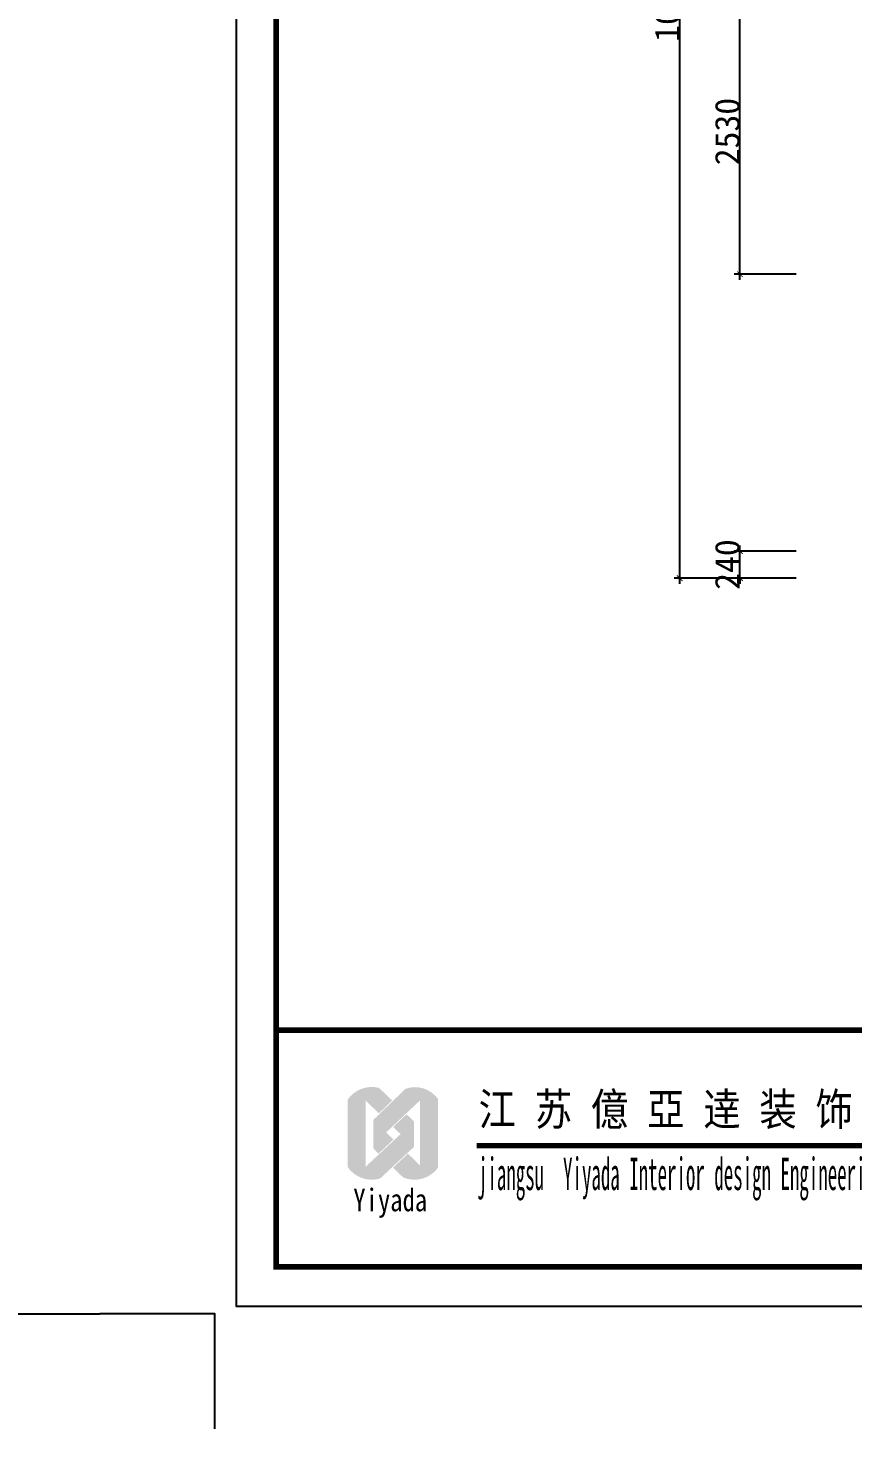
# Model space of a CAD drawing. Header units: millimetres. Extents: x 39175 to 431497, y 45587 to 68580.
# Drawn here: x 399030 to 406344, y 45587 to 58011 of the extents above; entities that cross this region are included whole.
import ezdxf

# ---------------------------------------------------------------- set-up
doc = ezdxf.new("R2010")
doc.units = ezdxf.units.MM
for name, color, linetype in [('0-01图框模板说明', 2, 'Continuous'), ('0-02图框细线', 136, 'Continuous'), ('06其他', 8, 'Continuous'), ('TK', 1, 'Continuous')]:
    doc.layers.add(name, color=color, linetype=linetype)
doc.layers.add('Z not print', color=8, linetype='Continuous', plot=False)
doc.styles.add('H1', font='')
doc.styles.get("Standard").update_dxf_attribs({"font": ''})
doc.styles.get('H1').set_extended_font_data('SimSun')
doc.styles.get('Standard').set_extended_font_data('NSimSun')
doc.dimstyles.new('ISO-25', dxfattribs={"dimtxt": 220, "dimasz": 50, "dimexe": 50, "dimexo": 0.625, "dimtad": 2, "dimdec": 0, "dimtxsty": 'Standard', "dimblk": 'ARCHTICK', "dimcen": 2.5, "dimdle": 50, "dimclrd": 251, "dimclre": 251, "dimclrt": 51, "dimadec": 0, "dimazin": 0, "dimtfac": 1, "dimtdec": 0, "dimtix": 1, "dimtmove": 2, "dimatfit": 3, "dimfxl": 500, "dimfxlon": 1, "dimarcsym": 0})

# ---------------------------------------------------------------- blocks, each defined once
blk = doc.blocks.new('hgggg')
at = {"layer": '06其他', "linetype": 'ByBlock'}
h = blk.add_hatch(color=7, dxfattribs=at)
h.set_gradient(color1=(255, 241, 220), color2=(255, 110, 0), rotation=45, tint=1, name='HEMISPHERICAL')
h.paths.add_polyline_path([(3236.45, 404.6), (3236.45, 404.49, -0.16489), (3238.73, 404.49), (3240.42, 402.87), (3242.1, 404.5), (3240.44, 406.09, 0.313173)])
h = blk.add_hatch(color=16, dxfattribs=at)
h.set_gradient(color1=(127, 0, 0), color2=(204, 0, 0), rotation=135, tint=1, name='INVHEMISPHERICAL')
h.paths.add_polyline_path([(3239.73, 402.05), (3241.33, 400.45), (3245.63, 404.5, -0.337042), (3247.93, 404.67, 0.33371), (3243.79, 405.98)])
h = blk.add_hatch(color=1, dxfattribs=at)
h.set_gradient(color1=(255, 0, 0), color2=(255, 127, 0), tint=1, name='INVHEMISPHERICAL')
h.paths.add_polyline_path([(3247.93, 404.67, 0.339601), (3245.61, 404.49), (3245.61, 396.3, -0.318809), (3243.51, 394.73, 0.343219), (3247.93, 395.99)])
h = blk.add_hatch(color=20, dxfattribs=at)
h.set_gradient(color1=(255, 63, 0), color2=(253, 236, 196), tint=1, name='HEMISPHERICAL')
h.paths.add_polyline_path([(3236.45, 396.06, 0.322561), (3240.57, 394.61, -0.167756), (3238.73, 396.1), (3238.73, 404.49, 0.16489), (3236.45, 404.49)])
h = blk.add_hatch(color=20, dxfattribs=at)
h.set_gradient(color1=(255, 63, 0), color2=(253, 236, 196), rotation=45, tint=1)
h.paths.add_polyline_path([(3238.73, 396.1, 0.167756), (3240.57, 394.61), (3244.88, 398.63), (3244.88, 401.83)])
h = blk.add_hatch(color=18, dxfattribs=at)
h.set_gradient(color1=(76, 0, 0), color2=(127, 0, 0), rotation=45, tint=1, name='CURVED')
h.paths.add_polyline_path([(3239.73, 402.05), (3239.73, 398.39), (3240.37, 397.77), (3242.25, 399.53)])
h = blk.add_hatch(color=11, dxfattribs=at)
h.set_gradient(color1=(254, 140, 88), color2=(97, 0, 2), rotation=45, tint=1, name='HEMISPHERICAL')
h.paths.add_polyline_path([(3242.22, 401.14), (3243.16, 400.23), (3244.88, 401.83), (3243.92, 402.75)])
h = blk.add_hatch(color=16, dxfattribs=at)
h.set_gradient(color1=(127, 0, 0), color2=(204, 0, 0), rotation=45, tint=1, name='CURVED')
h.paths.add_polyline_path([(3245.61, 396.3), (3244.1, 397.75), (3242.21, 395.99), (3243.51, 394.73, 0.318809)])
at = {"layer": '0-01图框模板说明', "color": 2, "const_width": 0.724}
blk.add_lwpolyline([(3637.38, 670.41), (3637.38, 383.41), (3227.38, 383.41), (3227.38, 670.41)], close=True, dxfattribs=at)
blk.add_lwpolyline([(3637.38, 413.41), (3227.33, 413.41)], dxfattribs=at)
at = {"layer": '0-02图框细线'}
blk.add_lwpolyline([(3642.38, 675.41), (3642.38, 378.41), (3222.38, 378.41), (3222.38, 675.41)], close=True, dxfattribs=at)
at = {"layer": '0-02图框细线', "ltscale": 0.2, "const_width": 0.666}
blk.add_lwpolyline([(3252.82, 398.77), (3317.66, 398.77)], dxfattribs=at)
at = {"layer": 'Z not print', "color": 5}
for points in [[(3219.62, 362.88), (3219.62, 377.48), (3205.02, 377.48)], [(3645.14, 362.88), (3645.14, 377.48), (3659.75, 377.48)]]:
    blk.add_lwpolyline(points, dxfattribs=at)
at = {"layer": 'TK', "color": 150, "style": 'H1'}
for s, height, width, p in [('江 苏 億 亞 逹 装 饰 集 团', 4.0976, 0.85, (3253.05, 401.34)), ('jiangsu  Yiyada Interior design Engineering co.,LTD', 4.0976, 0.43, (3252.98, 393.15)), ('Yiyada ', 2.868, 0.8, (3237.17, 390.46))]:
    blk.add_text(s, height=height, dxfattribs=dict(at, width=width)).set_placement(p)
blk = doc.blocks.new('_ArchTick')
at = {"color": 0, "linetype": 'ByBlock', "const_width": 0.15}
blk.add_lwpolyline([(-0.5, -0.5), (0.5, 0.5)], dxfattribs=at)
blk = doc.blocks.new('*D215')
at = {"color": 251, "lineweight": -2, "transparency": 16777216}
for p, q in [((405849, 53373), (405299, 53373)), ((405349, 53373), (405349, 53423)), ((405349, 53133), (405349, 53373)), ((405849, 53133), (405299, 53133)), ((405349, 53133), (405349, 53083))]:
    blk.add_line(p, q, dxfattribs=at)
at = {"layer": 'Defpoints', "color": 0, "transparency": 16777216}
for p in [(405349, 53373), (406902, 53373), (406662, 53133)]:
    blk.add_point(p, dxfattribs=at)
at = {"color": 251, "lineweight": -2, "transparency": 16777216, "xscale": 50, "yscale": 50, "zscale": 50}
for p, rotation in [((405349, 53373), 270), ((405349, 53133), 90)]:
    blk.add_blockref('_ArchTick', p, dxfattribs=dict(at, rotation=rotation))
at = {"color": 51, "transparency": 16777216, "insert": (405238, 53253), "char_height": 220, "attachment_point": 5, "rotation": 90}
blk.add_mtext('240', dxfattribs=at)
blk = doc.blocks.new('*D216')
at = {"color": 251, "lineweight": -2, "transparency": 16777216}
for p, q in [((405349, 55778), (405349, 58408)), ((405849, 58358), (405299, 58358)), ((405849, 55828), (405299, 55828))]:
    blk.add_line(p, q, dxfattribs=at)
at = {"layer": 'Defpoints', "color": 0, "transparency": 16777216}
for p in [(405349, 58358), (408777, 58358), (408512, 55828)]:
    blk.add_point(p, dxfattribs=at)
at = {"color": 251, "lineweight": -2, "transparency": 16777216, "xscale": 50, "yscale": 50, "zscale": 50}
for p, rotation in [((405349, 58358), 90), ((405349, 55828), 270)]:
    blk.add_blockref('_ArchTick', p, dxfattribs=dict(at, rotation=rotation))
at = {"color": 51, "transparency": 16777216, "insert": (405238, 57093), "char_height": 220, "attachment_point": 5, "rotation": 90}
blk.add_mtext('2530', dxfattribs=at)
blk = doc.blocks.new('*D222')
at = {"color": 251, "lineweight": -2, "transparency": 16777216}
for p, q in [((405314, 63393), (404764, 63393)), ((404814, 53083), (404814, 63443)), ((405314, 53133), (404764, 53133))]:
    blk.add_line(p, q, dxfattribs=at)
at = {"layer": 'Defpoints', "color": 0, "transparency": 16777216}
for p in [(404814, 63393), (406662, 63393), (406662, 53133)]:
    blk.add_point(p, dxfattribs=at)
at = {"color": 251, "lineweight": -2, "transparency": 16777216, "xscale": 50, "yscale": 50, "zscale": 50}
for p, rotation in [((404814, 63393), 90), ((404814, 53133), 270)]:
    blk.add_blockref('_ArchTick', p, dxfattribs=dict(at, rotation=rotation))
at = {"color": 51, "transparency": 16777216, "insert": (404704, 58263), "char_height": 220, "attachment_point": 5, "rotation": 90}
blk.add_mtext('10260', dxfattribs=at)

msp = doc.modelspace()

# ---------------------------------------------------------------- block references
at = {"layer": '0-02图框细线', "xscale": 70, "yscale": 70, "zscale": 70}
for p in [(143484, 20185.6), (175315.1, 20185.6)]:
    msp.add_blockref('hgggg', p, dxfattribs=at)

# ---------------------------------------------------------------- dimensions: what is measured, and where the dimension line sits
for base, p1, p2, angle, picture, middle in [((404814.3, 63392.9), (406662.5, 53132.9), (406662.5, 63392.9), 90, '*D222', (404703.6, 58262.9)), ((405349, 58357.9), (408512.5, 55827.9), (408777.5, 58357.9), 270, '*D216', (405238.4, 57092.9)), ((405349, 53372.9), (406662.5, 53132.9), (406902.5, 53372.9), 270, '*D215', (405238.4, 53252.9))]:
    dim = msp.add_linear_dim(base=base, p1=p1, p2=p2, angle=angle, dimstyle='ISO-25')
    dim.commit()
    dim.dimension.update_dxf_attribs({"geometry": picture, "text_midpoint": middle})

doc.saveas('drawing.dxf')
